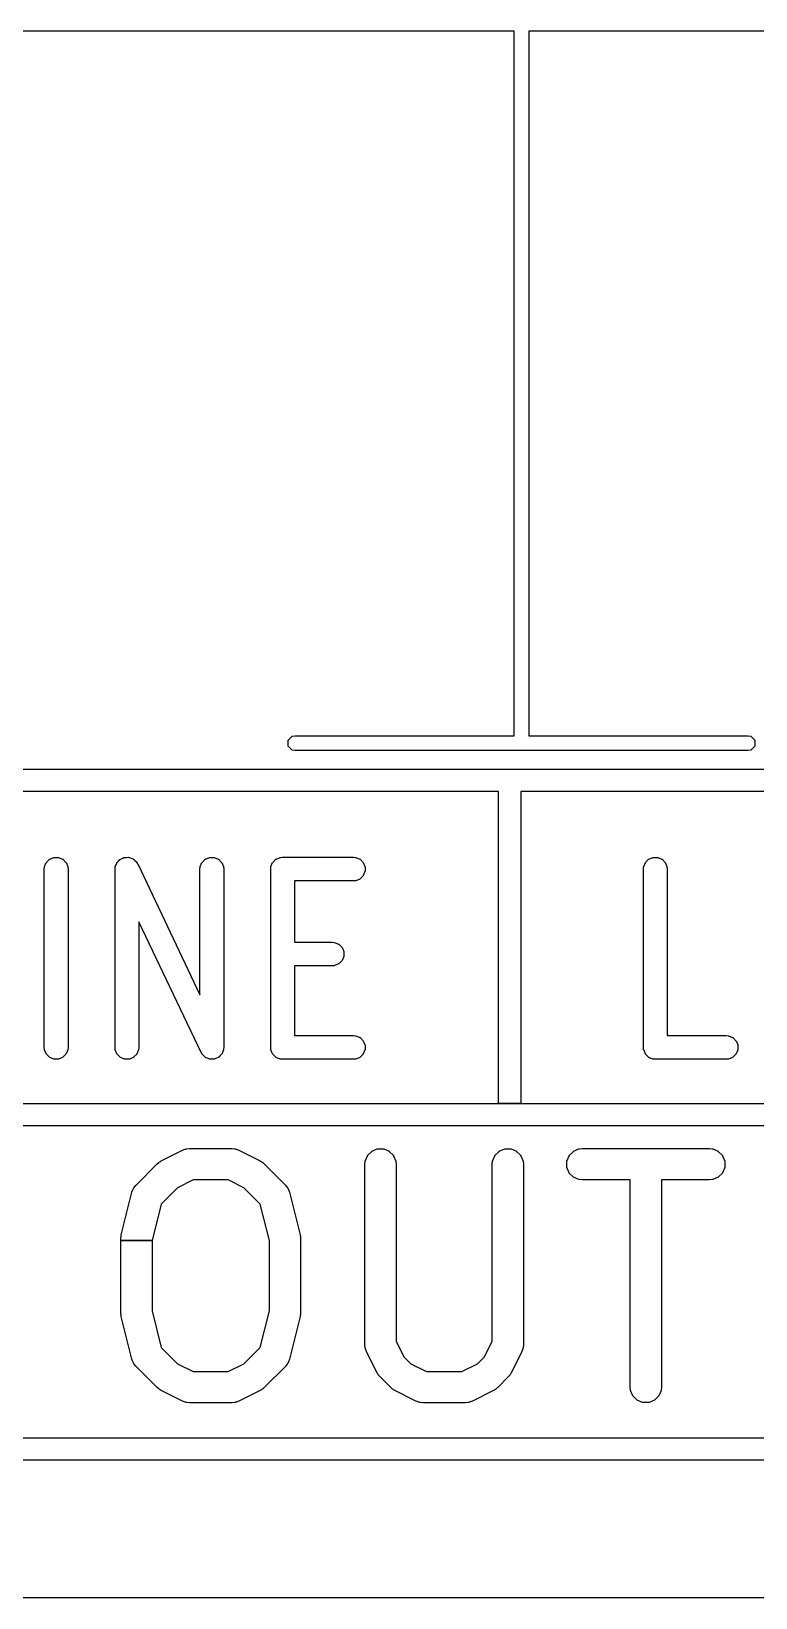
# Model space of a CAD drawing. Header units: millimetres. Extents: x 0 to 98, y 0 to 67.8.
# Drawn here: x 61.52 to 66.4, y 0 to 10.54 of the extents above; entities that cross this region are included whole.
import ezdxf

# ---------------------------------------------------------------- set-up
doc = ezdxf.new("R2010")
doc.units = ezdxf.units.MM
doc.layers.add('Edge.Cuts', color=254, linetype='CONTINUOUS', true_color=0xd0d2cd)

msp = doc.modelspace()

# ---------------------------------------------------------------- linework, layer by layer
at = {"layer": 'Edge.Cuts', "linetype": 'CONTINUOUS'}
for p, q in [((64.77, 10.54), (59.79, 10.54)), ((64.77, 5.8), (64.77, 10.54)), ((69.85, 10.54), (64.87, 10.54)), ((64.87, 10.54), (64.87, 5.8)), ((63.276866, 5.796194), (63.296, 5.8)), ((63.296, 5.8), (64.77, 5.8)), ((64.87, 5.8), (66.344, 5.8)), ((66.344, 5.8), (66.363134, 5.796194)), ((63.249806, 5.769134), (63.276866, 5.796194)), ((63.249806, 5.730866), (63.249806, 5.769134)), ((63.276866, 5.703806), (63.249806, 5.730866)), ((63.296, 5.7), (63.276866, 5.703806)), ((66.344, 5.7), (63.296, 5.7)), ((66.363134, 5.703806), (66.344, 5.7)), ((66.363134, 5.796194), (66.390194, 5.769134)), ((66.390194, 5.730866), (66.363134, 5.703806)), ((66.390194, 5.769134), (66.390194, 5.730866)), ((49.5, 5.575), (69.82, 5.575)), ((64.665, 5.425), (59.735, 5.425)), ((64.665, 3.325), (64.665, 5.425)), ((69.745, 5.425), (64.815, 5.425)), ((64.815, 5.425), (64.815, 3.325)), ((61.622676, 4.947862), (61.643368, 4.968554)), ((61.643368, 4.968554), (61.644991, 4.969637)), ((61.644991, 4.969637), (61.672027, 4.980836)), ((61.672027, 4.980836), (61.67394, 4.981217)), ((61.67394, 4.981217), (61.703204, 4.981217)), ((61.703204, 4.981217), (61.705117, 4.980836)), ((61.705117, 4.980836), (61.732153, 4.969637)), ((61.732153, 4.969637), (61.733776, 4.968554)), ((61.733776, 4.968554), (61.754468, 4.947862)), ((62.098866, 4.947861), (62.107779, 4.956776)), ((62.107779, 4.956776), (62.116213, 4.966129)), ((62.116213, 4.966129), (62.117775, 4.967295)), ((62.117775, 4.967295), (62.118777, 4.967773)), ((62.118777, 4.967773), (62.11956, 4.968555)), ((62.11956, 4.968555), (62.12118, 4.969637)), ((62.12118, 4.969637), (62.132811, 4.974457)), ((62.132811, 4.974457), (62.144198, 4.979877)), ((62.144198, 4.979877), (62.146088, 4.980355)), ((62.146088, 4.980355), (62.147192, 4.980413)), ((62.147192, 4.980413), (62.148218, 4.980837)), ((62.148218, 4.980837), (62.15013, 4.981217)), ((62.15013, 4.981217), (62.162738, 4.981217)), ((62.162738, 4.981217), (62.175313, 4.981868)), ((62.175313, 4.981868), (62.177244, 4.981587)), ((62.177244, 4.981587), (62.178287, 4.981217)), ((62.178287, 4.981217), (62.179394, 4.981217)), ((62.179394, 4.981217), (62.181307, 4.980837)), ((62.181307, 4.980837), (62.192956, 4.976013)), ((62.192956, 4.976013), (62.204822, 4.971801)), ((62.204822, 4.971801), (62.206498, 4.970803)), ((62.206498, 4.970803), (62.20732, 4.970062)), ((62.20732, 4.970062), (62.208345, 4.969637)), ((62.208345, 4.969637), (62.209966, 4.968554)), ((62.209966, 4.968554), (62.218878, 4.959642)), ((62.218878, 4.959642), (62.228233, 4.951208)), ((62.670294, 4.947862), (62.690986, 4.968554)), ((62.690986, 4.968554), (62.692609, 4.969637)), ((62.692609, 4.969637), (62.719645, 4.980836)), ((62.719645, 4.980836), (62.721558, 4.981217)), ((62.721558, 4.981217), (62.750822, 4.981217)), ((62.750822, 4.981217), (62.752735, 4.980836)), ((62.752735, 4.980836), (62.779771, 4.969637)), ((62.779771, 4.969637), (62.781394, 4.968554)), ((62.781394, 4.968554), (62.802086, 4.947862)), ((63.146485, 4.947862), (63.167177, 4.968554)), ((63.167177, 4.968554), (63.1688, 4.969637)), ((63.1688, 4.969637), (63.195836, 4.980836)), ((63.195836, 4.980836), (63.197259, 4.981193)), ((63.197259, 4.981193), (63.211891, 4.982634)), ((63.211891, 4.982634), (63.212381, 4.982658)), ((63.212381, 4.982658), (63.688571, 4.982658)), ((63.688571, 4.982658), (63.689061, 4.982634)), ((63.689061, 4.982634), (63.703693, 4.981193)), ((63.703693, 4.981193), (63.705116, 4.980836)), ((63.705116, 4.980836), (63.732152, 4.969637)), ((63.732152, 4.969637), (63.733775, 4.968554)), ((63.733775, 4.968554), (63.754467, 4.947862)), ((65.655056, 4.947862), (65.675748, 4.968554)), ((65.675748, 4.968554), (65.677371, 4.969637)), ((65.677371, 4.969637), (65.704407, 4.980836)), ((65.704407, 4.980836), (65.70632, 4.981217)), ((65.70632, 4.981217), (65.735584, 4.981217)), ((65.735584, 4.981217), (65.737497, 4.980836)), ((65.737497, 4.980836), (65.764533, 4.969637)), ((65.764533, 4.969637), (65.766156, 4.968554)), ((65.766156, 4.968554), (65.786848, 4.947862)), ((61.608572, 4.902658), (61.608596, 4.903148)), ((61.608572, 3.702658), (61.608572, 4.902658)), ((61.608596, 4.903148), (61.610037, 4.91778)), ((61.610037, 4.91778), (61.610394, 4.919203)), ((61.610394, 4.919203), (61.621593, 4.946239)), ((61.621593, 4.946239), (61.622676, 4.947862)), ((61.754468, 4.947862), (61.755551, 4.946239)), ((61.755551, 4.946239), (61.76675, 4.919203)), ((61.76675, 4.919203), (61.767107, 4.91778)), ((61.767107, 4.91778), (61.768548, 4.903148)), ((61.768548, 4.903148), (61.768572, 4.902658)), ((61.768572, 4.902658), (61.768572, 3.702658)), ((62.084762, 4.902658), (62.084786, 4.903148)), ((62.084762, 3.702658), (62.084762, 4.902658)), ((62.084786, 4.903148), (62.085629, 4.911714)), ((62.085552, 4.91321), (62.085832, 4.915136)), ((62.085629, 4.911714), (62.085552, 4.91321)), ((62.085832, 4.915136), (62.086017, 4.91566)), ((62.086017, 4.91566), (62.086227, 4.917782)), ((62.086227, 4.917782), (62.086583, 4.919203)), ((62.086583, 4.919203), (62.091405, 4.930848)), ((62.091405, 4.930848), (62.095619, 4.942719)), ((62.095619, 4.942719), (62.096616, 4.944393)), ((62.096616, 4.944393), (62.097358, 4.945218)), ((62.097358, 4.945218), (62.097783, 4.946241)), ((62.097783, 4.946241), (62.098866, 4.947861)), ((62.228233, 4.951208), (62.229167, 4.950075)), ((62.229167, 4.950075), (62.230262, 4.948258)), ((62.230262, 4.948258), (62.230658, 4.947862)), ((62.230658, 4.947862), (62.231741, 4.946239)), ((62.231741, 4.946239), (62.232312, 4.94486)), ((62.232312, 4.94486), (62.236759, 4.937485)), ((62.236759, 4.937485), (62.236991, 4.937053)), ((62.236991, 4.937053), (62.65619, 4.056735)), ((62.65619, 4.902658), (62.656214, 4.903148)), ((62.65619, 4.056735), (62.65619, 4.902658)), ((62.656214, 4.903148), (62.657655, 4.91778)), ((62.657655, 4.91778), (62.658012, 4.919203)), ((62.658012, 4.919203), (62.669211, 4.946239)), ((62.669211, 4.946239), (62.670294, 4.947862)), ((62.802086, 4.947862), (62.803169, 4.946239)), ((62.803169, 4.946239), (62.814368, 4.919203)), ((62.814368, 4.919203), (62.814725, 4.91778)), ((62.814725, 4.91778), (62.816166, 4.903148)), ((62.816166, 4.903148), (62.81619, 4.902658)), ((62.81619, 4.902658), (62.81619, 3.702658)), ((63.132381, 4.902658), (63.132405, 4.903148)), ((63.132381, 3.702658), (63.132381, 4.902658)), ((63.132405, 4.903148), (63.133846, 4.91778)), ((63.133846, 4.91778), (63.134203, 4.919203)), ((63.134203, 4.919203), (63.145402, 4.946239)), ((63.145402, 4.946239), (63.146485, 4.947862)), ((63.754467, 4.857454), (63.733775, 4.836762)), ((63.754467, 4.947862), (63.75555, 4.946239)), ((63.75555, 4.859077), (63.754467, 4.857454)), ((63.75555, 4.946239), (63.766749, 4.919203)), ((63.766749, 4.886113), (63.75555, 4.859077)), ((63.766749, 4.919203), (63.76713, 4.91729)), ((63.76713, 4.888026), (63.766749, 4.886113)), ((63.76713, 4.91729), (63.76713, 4.888026)), ((65.640952, 4.902658), (65.640976, 4.903148)), ((65.640952, 3.702658), (65.640952, 4.902658)), ((65.640976, 4.903148), (65.642417, 4.91778)), ((65.642417, 4.91778), (65.642774, 4.919203)), ((65.642774, 4.919203), (65.653973, 4.946239)), ((65.653973, 4.946239), (65.655056, 4.947862)), ((65.786848, 4.947862), (65.787931, 4.946239)), ((65.787931, 4.946239), (65.79913, 4.919203)), ((65.79913, 4.919203), (65.799487, 4.91778)), ((65.799487, 4.91778), (65.800928, 4.903148)), ((65.800928, 4.903148), (65.800952, 4.902658)), ((65.800952, 4.902658), (65.800952, 3.782658)), ((63.688571, 4.822658), (63.292381, 4.822658)), ((63.292381, 4.822658), (63.292381, 4.411229)), ((63.689061, 4.822682), (63.688571, 4.822658)), ((63.703693, 4.824123), (63.689061, 4.822682)), ((63.705116, 4.82448), (63.703693, 4.824123)), ((63.732152, 4.835679), (63.705116, 4.82448)), ((63.733775, 4.836762), (63.732152, 4.835679)), ((62.663962, 3.668263), (62.244762, 4.548583)), ((62.244762, 4.548583), (62.244762, 3.702658)), ((63.292381, 4.411229), (63.545714, 4.411229)), ((63.545714, 4.411229), (63.546204, 4.411205)), ((63.546204, 4.411205), (63.560836, 4.409764)), ((63.560836, 4.409764), (63.562259, 4.409407)), ((63.562259, 4.409407), (63.589295, 4.398208)), ((63.589295, 4.398208), (63.590918, 4.397125)), ((63.590918, 4.397125), (63.61161, 4.376433)), ((63.61161, 4.376433), (63.612693, 4.37481)), ((63.612693, 4.37481), (63.623892, 4.347774)), ((63.623892, 4.347774), (63.624273, 4.345861)), ((63.624273, 4.345861), (63.624273, 4.316597)), ((63.545714, 4.251229), (63.292381, 4.251229)), ((63.292381, 4.251229), (63.292381, 3.782658)), ((63.546204, 4.251253), (63.545714, 4.251229)), ((63.560836, 4.252694), (63.546204, 4.251253)), ((63.562259, 4.253051), (63.560836, 4.252694)), ((63.589295, 4.26425), (63.562259, 4.253051)), ((63.590918, 4.265333), (63.589295, 4.26425)), ((63.61161, 4.286025), (63.590918, 4.265333)), ((63.612693, 4.287648), (63.61161, 4.286025)), ((63.623892, 4.314684), (63.612693, 4.287648)), ((63.624273, 4.316597), (63.623892, 4.314684)), ((61.608596, 3.702168), (61.608572, 3.702658)), ((61.610037, 3.687536), (61.608596, 3.702168)), ((61.768548, 3.702168), (61.767107, 3.687536)), ((61.768572, 3.702658), (61.768548, 3.702168)), ((62.084786, 3.702168), (62.084762, 3.702658)), ((62.086227, 3.687536), (62.084786, 3.702168)), ((62.244738, 3.702168), (62.243297, 3.687536)), ((62.244762, 3.702658), (62.244738, 3.702168)), ((62.814933, 3.689651), (62.814725, 3.687536)), ((62.815119, 3.690174), (62.814933, 3.689651)), ((62.8154, 3.692109), (62.815119, 3.690174)), ((62.816166, 3.702167), (62.815321, 3.693606)), ((62.815321, 3.693606), (62.8154, 3.692109)), ((62.81619, 3.702658), (62.816166, 3.702167)), ((63.132405, 3.702168), (63.132381, 3.702658)), ((63.133846, 3.687536), (63.132405, 3.702168)), ((63.292381, 3.782658), (63.688571, 3.782658)), ((63.688571, 3.782658), (63.689061, 3.782634)), ((63.689061, 3.782634), (63.703693, 3.781193)), ((63.703693, 3.781193), (63.705116, 3.780836)), ((63.705116, 3.780836), (63.732152, 3.769637)), ((63.732152, 3.769637), (63.733775, 3.768554)), ((63.733775, 3.768554), (63.754467, 3.747862)), ((63.754467, 3.747862), (63.75555, 3.746239)), ((63.75555, 3.746239), (63.766749, 3.719203)), ((63.766749, 3.719203), (63.76713, 3.71729)), ((63.76713, 3.71729), (63.76713, 3.688026)), ((65.640976, 3.702168), (65.640952, 3.702658)), ((65.642417, 3.687536), (65.640976, 3.702168)), ((65.800952, 3.782658), (66.197142, 3.782658)), ((66.197142, 3.782658), (66.197632, 3.782634)), ((66.197632, 3.782634), (66.212264, 3.781193)), ((66.212264, 3.781193), (66.213687, 3.780836)), ((66.213687, 3.780836), (66.240723, 3.769637)), ((66.240723, 3.769637), (66.242346, 3.768554)), ((66.242346, 3.768554), (66.263038, 3.747862)), ((66.263038, 3.747862), (66.264121, 3.746239)), ((66.264121, 3.746239), (66.27532, 3.719203)), ((66.27532, 3.719203), (66.275701, 3.71729)), ((66.275701, 3.71729), (66.275701, 3.688026)), ((61.610394, 3.686113), (61.610037, 3.687536)), ((61.621593, 3.659077), (61.610394, 3.686113)), ((61.622676, 3.657454), (61.621593, 3.659077)), ((61.643368, 3.636762), (61.622676, 3.657454)), ((61.644991, 3.635679), (61.643368, 3.636762)), ((61.672027, 3.62448), (61.644991, 3.635679)), ((61.67394, 3.624099), (61.672027, 3.62448)), ((61.703204, 3.624099), (61.67394, 3.624099)), ((61.705117, 3.62448), (61.703204, 3.624099)), ((61.732153, 3.635679), (61.705117, 3.62448)), ((61.733776, 3.636762), (61.732153, 3.635679)), ((61.754468, 3.657454), (61.733776, 3.636762)), ((61.755551, 3.659077), (61.754468, 3.657454)), ((61.76675, 3.686113), (61.755551, 3.659077)), ((61.767107, 3.687536), (61.76675, 3.686113)), ((62.086584, 3.686113), (62.086227, 3.687536)), ((62.097783, 3.659077), (62.086584, 3.686113)), ((62.098866, 3.657454), (62.097783, 3.659077)), ((62.119558, 3.636762), (62.098866, 3.657454)), ((62.121181, 3.635679), (62.119558, 3.636762)), ((62.148217, 3.62448), (62.121181, 3.635679)), ((62.15013, 3.624099), (62.148217, 3.62448)), ((62.179394, 3.624099), (62.15013, 3.624099)), ((62.181307, 3.62448), (62.179394, 3.624099)), ((62.208343, 3.635679), (62.181307, 3.62448)), ((62.209966, 3.636762), (62.208343, 3.635679)), ((62.230658, 3.657454), (62.209966, 3.636762)), ((62.231741, 3.659077), (62.230658, 3.657454)), ((62.24294, 3.686113), (62.231741, 3.659077)), ((62.243297, 3.687536), (62.24294, 3.686113)), ((62.664194, 3.667832), (62.663962, 3.668263)), ((62.668634, 3.660467), (62.664194, 3.667832)), ((62.669211, 3.659075), (62.668634, 3.660467)), ((62.670294, 3.657454), (62.669211, 3.659075)), ((62.670686, 3.657062), (62.670294, 3.657454)), ((62.671785, 3.65524), (62.670686, 3.657062)), ((62.672719, 3.654108), (62.671785, 3.65524)), ((62.682072, 3.645676), (62.672719, 3.654108)), ((62.690986, 3.636762), (62.682072, 3.645676)), ((62.692609, 3.635679), (62.690986, 3.636762)), ((62.693629, 3.635257), (62.692609, 3.635679)), ((62.694454, 3.634513), (62.693629, 3.635257)), ((62.69613, 3.633515), (62.694454, 3.634513)), ((62.708011, 3.629299), (62.69613, 3.633515)), ((62.719645, 3.62448), (62.708011, 3.629299)), ((62.721558, 3.624099), (62.719645, 3.62448)), ((62.722665, 3.624099), (62.721558, 3.624099)), ((62.723708, 3.623729), (62.722665, 3.624099)), ((62.725638, 3.623448), (62.723708, 3.623729)), ((62.738221, 3.624099), (62.725638, 3.623448)), ((62.750822, 3.624099), (62.738221, 3.624099)), ((62.752737, 3.62448), (62.750822, 3.624099)), ((62.753758, 3.624904), (62.752737, 3.62448)), ((62.754861, 3.62496), (62.753758, 3.624904)), ((62.756755, 3.625439), (62.754861, 3.62496)), ((62.768146, 3.630865), (62.756755, 3.625439)), ((62.779771, 3.635679), (62.768146, 3.630865)), ((62.781395, 3.636764), (62.779771, 3.635679)), ((62.782175, 3.637545), (62.781395, 3.636764)), ((62.783174, 3.63802), (62.782175, 3.637545)), ((62.78474, 3.639187), (62.783174, 3.63802)), ((62.793181, 3.648552), (62.78474, 3.639187)), ((62.802085, 3.657454), (62.793181, 3.648552)), ((62.80317, 3.659078), (62.802085, 3.657454)), ((62.803592, 3.6601), (62.80317, 3.659078)), ((62.804334, 3.660921), (62.803592, 3.6601)), ((62.805333, 3.662598), (62.804334, 3.660921)), ((62.809546, 3.674474), (62.805333, 3.662598)), ((62.814368, 3.686112), (62.809546, 3.674474)), ((62.814725, 3.687536), (62.814368, 3.686112)), ((63.134203, 3.686113), (63.133846, 3.687536)), ((63.145402, 3.659077), (63.134203, 3.686113)), ((63.146485, 3.657454), (63.145402, 3.659077)), ((63.167177, 3.636762), (63.146485, 3.657454)), ((63.1688, 3.635679), (63.167177, 3.636762)), ((63.195836, 3.62448), (63.1688, 3.635679)), ((63.197259, 3.624123), (63.195836, 3.62448)), ((63.211891, 3.622682), (63.197259, 3.624123)), ((63.212381, 3.622658), (63.211891, 3.622682)), ((63.688571, 3.622658), (63.212381, 3.622658)), ((63.689061, 3.622682), (63.688571, 3.622658)), ((63.703693, 3.624123), (63.689061, 3.622682)), ((63.705116, 3.62448), (63.703693, 3.624123)), ((63.732152, 3.635679), (63.705116, 3.62448)), ((63.733775, 3.636762), (63.732152, 3.635679)), ((63.754467, 3.657454), (63.733775, 3.636762)), ((63.75555, 3.659077), (63.754467, 3.657454)), ((63.766749, 3.686113), (63.75555, 3.659077)), ((63.76713, 3.688026), (63.766749, 3.686113)), ((65.642774, 3.686113), (65.642417, 3.687536)), ((65.653973, 3.659077), (65.642774, 3.686113)), ((65.655056, 3.657454), (65.653973, 3.659077)), ((65.675748, 3.636762), (65.655056, 3.657454)), ((65.677371, 3.635679), (65.675748, 3.636762)), ((65.704407, 3.62448), (65.677371, 3.635679)), ((65.70583, 3.624123), (65.704407, 3.62448)), ((65.720462, 3.622682), (65.70583, 3.624123)), ((65.720952, 3.622658), (65.720462, 3.622682)), ((66.197142, 3.622658), (65.720952, 3.622658)), ((66.197632, 3.622682), (66.197142, 3.622658)), ((66.212264, 3.624123), (66.197632, 3.622682)), ((66.213687, 3.62448), (66.212264, 3.624123)), ((66.240723, 3.635679), (66.213687, 3.62448)), ((66.242346, 3.636762), (66.240723, 3.635679)), ((66.263038, 3.657454), (66.242346, 3.636762)), ((66.264121, 3.659077), (66.263038, 3.657454)), ((66.27532, 3.686113), (66.264121, 3.659077)), ((66.275701, 3.688026), (66.27532, 3.686113)), ((59.735, 3.325), (64.665, 3.325)), ((64.665, 3.325), (64.815, 3.325)), ((64.815, 3.325), (64.665, 3.325)), ((64.815, 3.325), (69.745, 3.325)), ((69.745, 3.175), (59.735, 3.175)), ((62.395899, 2.938958), (62.538756, 3.010387)), ((62.538756, 3.010387), (62.539205, 3.010585)), ((62.539205, 3.010585), (62.557514, 3.017591)), ((62.557514, 3.017591), (62.558946, 3.017908)), ((62.558946, 3.017908), (62.561717, 3.018106)), ((62.561717, 3.018106), (62.564292, 3.019171)), ((62.564292, 3.019171), (62.565715, 3.019527)), ((62.565715, 3.019527), (62.585224, 3.021448)), ((62.585224, 3.021448), (62.585714, 3.021472)), ((62.585714, 3.021472), (62.871428, 3.021472)), ((62.871428, 3.021472), (62.871918, 3.021448)), ((62.871918, 3.021448), (62.891427, 3.019527)), ((62.891427, 3.019527), (62.89285, 3.01917)), ((62.89285, 3.01917), (62.89542, 3.018106)), ((62.89542, 3.018106), (62.898196, 3.017908)), ((62.898196, 3.017908), (62.899628, 3.017591)), ((62.899628, 3.017591), (62.917937, 3.010585)), ((62.917937, 3.010585), (62.918386, 3.010387)), ((62.918386, 3.010387), (63.061242, 2.938958)), ((63.76873, 2.937894), (63.783662, 2.973942)), ((63.783662, 2.973942), (63.784745, 2.975565)), ((63.784745, 2.975565), (63.812335, 3.003155)), ((63.812335, 3.003155), (63.813958, 3.004238)), ((63.813958, 3.004238), (63.850006, 3.01917)), ((63.850006, 3.01917), (63.851919, 3.019551)), ((63.851919, 3.019551), (63.890937, 3.019551)), ((63.890937, 3.019551), (63.89285, 3.01917)), ((63.89285, 3.01917), (63.928898, 3.004238)), ((63.928898, 3.004238), (63.930521, 3.003155)), ((63.930521, 3.003155), (63.958111, 2.975565)), ((63.958111, 2.975565), (63.959194, 2.973942)), ((63.959194, 2.973942), (63.974126, 2.937894)), ((64.625873, 2.937894), (64.640805, 2.973942)), ((64.640805, 2.973942), (64.641888, 2.975565)), ((64.641888, 2.975565), (64.669478, 3.003155)), ((64.669478, 3.003155), (64.671101, 3.004238)), ((64.671101, 3.004238), (64.707149, 3.01917)), ((64.707149, 3.01917), (64.709062, 3.019551)), ((64.709062, 3.019551), (64.74808, 3.019551)), ((64.74808, 3.019551), (64.749993, 3.01917)), ((64.749993, 3.01917), (64.786041, 3.004238)), ((64.786041, 3.004238), (64.787664, 3.003155)), ((64.787664, 3.003155), (64.815254, 2.975565)), ((64.815254, 2.975565), (64.816337, 2.973942)), ((64.816337, 2.973942), (64.831269, 2.937894)), ((65.125874, 2.937894), (65.140806, 2.973942)), ((65.140806, 2.973942), (65.141889, 2.975565)), ((65.141889, 2.975565), (65.169479, 3.003155)), ((65.169479, 3.003155), (65.171102, 3.004238)), ((65.171102, 3.004238), (65.20715, 3.01917)), ((65.20715, 3.01917), (65.208573, 3.019527)), ((65.208573, 3.019527), (65.228082, 3.021448)), ((65.228082, 3.021448), (65.228572, 3.021472)), ((65.228572, 3.021472), (66.085715, 3.021472)), ((66.085715, 3.021472), (66.086205, 3.021448)), ((66.086205, 3.021448), (66.105714, 3.019527)), ((66.105714, 3.019527), (66.107137, 3.01917)), ((66.107137, 3.01917), (66.143185, 3.004238)), ((66.143185, 3.004238), (66.144808, 3.003155)), ((66.144808, 3.003155), (66.172398, 2.975565)), ((66.172398, 2.975565), (66.173481, 2.973942)), ((66.173481, 2.973942), (66.188413, 2.937894)), ((62.225753, 2.776433), (62.368611, 2.91929)), ((62.368611, 2.91929), (62.368975, 2.919619)), ((62.368975, 2.919619), (62.376313, 2.925643)), ((62.376313, 2.925643), (62.377769, 2.92732)), ((62.377769, 2.92732), (62.37888, 2.928274)), ((62.37888, 2.928274), (62.381629, 2.930006)), ((62.381629, 2.930006), (62.384129, 2.932056)), ((62.384129, 2.932056), (62.385385, 2.932809)), ((62.385385, 2.932809), (62.38743, 2.933658)), ((62.38743, 2.933658), (62.395472, 2.938718)), ((62.395472, 2.938718), (62.395899, 2.938958)), ((63.061242, 2.938958), (63.061669, 2.938718)), ((63.061669, 2.938718), (63.06971, 2.933657)), ((63.06971, 2.933657), (63.071756, 2.932809)), ((63.071756, 2.932809), (63.073014, 2.932055)), ((63.073014, 2.932055), (63.075515, 2.930003)), ((63.075515, 2.930003), (63.078261, 2.928274)), ((63.078261, 2.928274), (63.079374, 2.927319)), ((63.079374, 2.927319), (63.080827, 2.925643)), ((63.080827, 2.925643), (63.088168, 2.919619)), ((63.088168, 2.919619), (63.088532, 2.91929)), ((63.088532, 2.91929), (63.231388, 2.776433)), ((63.766428, 2.916472), (63.766452, 2.916962)), ((63.766428, 1.702186), (63.766428, 2.916472)), ((63.766452, 2.916962), (63.768373, 2.936471)), ((63.768373, 2.936471), (63.76873, 2.937894)), ((63.974126, 2.937894), (63.974483, 2.936471)), ((63.974483, 2.936471), (63.976404, 2.916962)), ((63.976404, 2.916962), (63.976428, 2.916472)), ((63.976428, 2.916472), (63.976428, 1.726975)), ((64.623571, 2.916472), (64.623595, 2.916962)), ((64.623571, 1.726974), (64.623571, 2.916472)), ((64.623595, 2.916962), (64.625516, 2.936471)), ((64.625516, 2.936471), (64.625873, 2.937894)), ((64.831269, 2.937894), (64.831626, 2.936471)), ((64.831626, 2.936471), (64.833547, 2.916962)), ((64.833547, 2.916962), (64.833571, 2.916472)), ((64.833571, 2.916472), (64.833571, 1.702186)), ((65.125493, 2.935981), (65.125874, 2.937894)), ((65.125493, 2.896963), (65.125493, 2.935981)), ((65.125874, 2.89505), (65.125493, 2.896963)), ((65.140806, 2.859002), (65.125874, 2.89505)), ((65.141889, 2.857379), (65.140806, 2.859002)), ((65.169479, 2.829789), (65.141889, 2.857379)), ((66.172398, 2.857379), (66.144808, 2.829789)), ((66.173481, 2.859002), (66.172398, 2.857379)), ((66.188413, 2.89505), (66.173481, 2.859002)), ((66.188413, 2.937894), (66.188794, 2.935981)), ((66.188794, 2.896963), (66.188413, 2.89505)), ((66.188794, 2.935981), (66.188794, 2.896963)), ((62.198276, 2.728121), (62.204871, 2.746582)), ((62.204871, 2.746582), (62.205562, 2.747876)), ((62.205562, 2.747876), (62.209622, 2.753358)), ((62.209622, 2.753358), (62.212233, 2.759658)), ((62.212233, 2.759658), (62.212987, 2.760916)), ((62.212987, 2.760916), (62.225424, 2.776069)), ((62.225424, 2.776069), (62.225753, 2.776433)), ((62.505054, 2.758749), (62.39481, 2.648505)), ((62.610501, 2.811472), (62.505054, 2.758749)), ((62.84664, 2.811472), (62.610501, 2.811472)), ((62.952085, 2.75875), (62.84664, 2.811472)), ((63.06233, 2.648505), (62.952085, 2.75875)), ((63.231388, 2.776433), (63.231717, 2.776069)), ((63.231717, 2.776069), (63.244154, 2.760916)), ((63.244154, 2.760916), (63.244908, 2.759657)), ((63.244908, 2.759657), (63.247516, 2.753359)), ((63.247516, 2.753359), (63.251578, 2.747877)), ((63.251578, 2.747877), (63.25227, 2.746582)), ((63.25227, 2.746582), (63.258865, 2.728122)), ((65.171102, 2.828706), (65.169479, 2.829789)), ((65.20715, 2.813774), (65.171102, 2.828706)), ((65.208573, 2.813417), (65.20715, 2.813774)), ((65.228082, 2.811496), (65.208573, 2.813417)), ((65.228572, 2.811472), (65.228082, 2.811496)), ((65.552143, 2.811472), (65.228572, 2.811472)), ((65.552143, 1.416472), (65.552143, 2.811472)), ((66.085715, 2.811472), (65.762143, 2.811472)), ((65.762143, 2.811472), (65.762143, 1.416472)), ((66.086205, 2.811496), (66.085715, 2.811472)), ((66.105714, 2.813417), (66.086205, 2.811496)), ((66.107137, 2.813774), (66.105714, 2.813417)), ((66.143185, 2.828706), (66.107137, 2.813774)), ((66.144808, 2.829789), (66.143185, 2.828706)), ((62.126706, 2.441938), (62.198134, 2.727652)), ((62.198134, 2.727652), (62.198276, 2.728121)), ((62.39481, 2.648505), (62.333571, 2.403548)), ((63.123571, 2.403546), (63.06233, 2.648505)), ((63.258865, 2.728122), (63.259007, 2.727653)), ((63.259007, 2.727653), (63.330436, 2.441939)), ((62.123743, 2.422064), (62.124803, 2.429235)), ((62.124803, 2.429235), (62.125516, 2.436471)), ((62.125516, 2.436471), (62.125872, 2.437893)), ((62.125872, 2.437893), (62.126201, 2.438689)), ((62.126201, 2.438689), (62.126611, 2.441457)), ((62.126611, 2.441457), (62.126706, 2.441938)), ((63.330436, 2.441939), (63.330531, 2.441457)), ((63.330531, 2.441457), (63.33094, 2.438687)), ((63.33094, 2.438687), (63.331269, 2.437894)), ((63.331269, 2.437894), (63.331626, 2.436471)), ((63.331626, 2.436471), (63.332337, 2.429241)), ((63.332337, 2.429241), (63.333399, 2.422066)), ((62.123571, 2.416472), (62.123595, 2.416962)), ((62.123571, 2.403548), (62.123571, 2.416472)), ((62.123571, 1.916472), (62.123571, 2.403548)), ((62.123571, 2.403548), (62.333571, 2.403548)), ((62.333571, 2.403548), (62.123571, 2.403548)), ((62.123595, 2.416962), (62.123869, 2.419749)), ((62.123743, 2.420597), (62.123743, 2.422064)), ((62.123869, 2.419749), (62.123743, 2.420597)), ((62.333571, 2.403548), (62.333571, 1.929398)), ((63.123571, 1.9294), (63.123571, 2.403546)), ((63.333398, 2.420595), (63.333271, 2.419751)), ((63.333271, 2.419751), (63.333547, 2.416963)), ((63.333399, 2.422066), (63.333398, 2.420595)), ((63.333547, 2.416963), (63.333571, 2.416472)), ((63.333571, 2.416472), (63.333571, 1.916472)), ((62.123595, 1.915982), (62.123571, 1.916472)), ((62.123869, 1.913197), (62.123595, 1.915982)), ((62.123743, 1.912347), (62.123869, 1.913197)), ((62.123743, 1.91088), (62.123743, 1.912347)), ((62.124803, 1.903711), (62.123743, 1.91088)), ((62.125516, 1.896473), (62.124803, 1.903711)), ((62.333571, 1.929398), (62.39481, 1.684441)), ((63.06233, 1.684441), (63.123571, 1.9294)), ((63.332337, 1.903705), (63.331626, 1.896473)), ((63.333399, 1.910878), (63.332337, 1.903705)), ((63.333547, 1.915981), (63.333271, 1.913194)), ((63.333271, 1.913194), (63.333398, 1.912349)), ((63.333398, 1.912349), (63.333399, 1.910878)), ((63.333571, 1.916472), (63.333547, 1.915981)), ((62.125873, 1.89505), (62.125516, 1.896473)), ((62.126201, 1.894258), (62.125873, 1.89505)), ((62.126611, 1.891487), (62.126201, 1.894258)), ((62.126706, 1.891006), (62.126611, 1.891487)), ((62.198134, 1.605292), (62.126706, 1.891006)), ((63.330436, 1.891005), (63.259007, 1.605291)), ((63.330531, 1.891487), (63.330436, 1.891005)), ((63.33094, 1.894255), (63.330531, 1.891487)), ((63.331269, 1.895048), (63.33094, 1.894255)), ((63.331626, 1.896473), (63.331269, 1.895048)), ((63.766452, 1.701696), (63.766428, 1.702186)), ((63.768373, 1.682187), (63.766452, 1.701696)), ((63.976428, 1.726975), (64.02915, 1.62153)), ((64.570849, 1.621531), (64.623571, 1.726974)), ((64.833547, 1.701696), (64.831626, 1.682187)), ((64.833571, 1.702186), (64.833547, 1.701696)), ((62.198276, 1.604823), (62.198134, 1.605292)), ((62.204871, 1.586362), (62.198276, 1.604823)), ((62.205562, 1.585068), (62.204871, 1.586362)), ((62.209622, 1.579587), (62.205562, 1.585068)), ((62.39481, 1.684441), (62.505056, 1.574195)), ((62.952084, 1.574195), (63.06233, 1.684441)), ((63.251578, 1.585067), (63.247516, 1.579587)), ((63.25227, 1.586362), (63.251578, 1.585067)), ((63.258865, 1.604822), (63.25227, 1.586362)), ((63.259007, 1.605291), (63.258865, 1.604822)), ((63.76873, 1.680764), (63.768373, 1.682187)), ((63.769794, 1.678194), (63.76873, 1.680764)), ((63.769992, 1.675418), (63.769794, 1.678194)), ((63.770309, 1.673986), (63.769992, 1.675418)), ((63.777315, 1.655677), (63.770309, 1.673986)), ((63.777513, 1.655228), (63.777315, 1.655677)), ((63.848942, 1.512372), (63.777513, 1.655228)), ((64.02915, 1.62153), (64.076486, 1.574194)), ((64.523512, 1.574194), (64.570849, 1.621531)), ((64.822486, 1.655229), (64.751058, 1.512372)), ((64.822684, 1.655678), (64.822486, 1.655229)), ((64.82969, 1.673987), (64.822684, 1.655678)), ((64.830007, 1.67542), (64.82969, 1.673987)), ((64.830203, 1.678193), (64.830007, 1.67542)), ((64.831269, 1.680763), (64.830203, 1.678193)), ((64.831626, 1.682187), (64.831269, 1.680763)), ((62.212233, 1.573287), (62.209622, 1.579587)), ((62.212987, 1.572029), (62.212233, 1.573287)), ((62.225423, 1.556875), (62.212987, 1.572029)), ((62.225752, 1.556511), (62.225423, 1.556875)), ((62.368611, 1.413653), (62.225752, 1.556511)), ((62.505056, 1.574195), (62.610501, 1.521472)), ((62.610501, 1.521472), (62.846641, 1.521472)), ((62.846641, 1.521472), (62.952084, 1.574195)), ((63.231389, 1.556512), (63.088532, 1.413654)), ((63.231718, 1.556876), (63.231389, 1.556512)), ((63.244154, 1.572029), (63.231718, 1.556876)), ((63.244908, 1.573288), (63.244154, 1.572029)), ((63.247516, 1.579587), (63.244908, 1.573288)), ((63.849182, 1.511945), (63.848942, 1.512372)), ((63.854243, 1.503904), (63.849182, 1.511945)), ((63.855091, 1.501858), (63.854243, 1.503904)), ((63.855845, 1.5006), (63.855091, 1.501858)), ((63.857897, 1.498099), (63.855845, 1.5006)), ((63.859626, 1.495353), (63.857897, 1.498099)), ((63.860581, 1.49424), (63.859626, 1.495353)), ((63.862257, 1.492787), (63.860581, 1.49424)), ((63.868281, 1.485446), (63.862257, 1.492787)), ((63.86861, 1.485082), (63.868281, 1.485446)), ((63.940039, 1.413653), (63.86861, 1.485082)), ((64.076486, 1.574194), (64.18193, 1.521472)), ((64.18193, 1.521472), (64.41807, 1.521472)), ((64.41807, 1.521472), (64.523512, 1.574194)), ((64.73139, 1.485082), (64.659961, 1.413653)), ((64.731719, 1.485446), (64.73139, 1.485082)), ((64.737744, 1.49279), (64.731719, 1.485446)), ((64.739418, 1.49424), (64.737744, 1.49279)), ((64.740375, 1.495355), (64.739418, 1.49424)), ((64.742101, 1.498098), (64.740375, 1.495355)), ((64.744155, 1.5006), (64.742101, 1.498098)), ((64.74491, 1.50186), (64.744155, 1.5006)), ((64.745757, 1.503909), (64.74491, 1.50186)), ((64.750817, 1.511944), (64.745757, 1.503909)), ((64.751058, 1.512372), (64.750817, 1.511944)), ((62.368975, 1.413324), (62.368611, 1.413653)), ((62.376316, 1.407299), (62.368975, 1.413324)), ((62.37777, 1.405623), (62.376316, 1.407299)), ((62.378883, 1.404668), (62.37777, 1.405623)), ((62.381625, 1.402942), (62.378883, 1.404668)), ((62.384128, 1.400888), (62.381625, 1.402942)), ((62.385387, 1.400133), (62.384128, 1.400888)), ((62.387437, 1.399285), (62.385387, 1.400133)), ((62.395472, 1.394226), (62.387437, 1.399285)), ((62.3959, 1.393985), (62.395472, 1.394226)), ((62.538757, 1.322557), (62.3959, 1.393985)), ((63.061242, 1.393985), (62.918385, 1.322557)), ((63.06167, 1.394226), (63.061242, 1.393985)), ((63.069705, 1.399285), (63.06167, 1.394226)), ((63.071755, 1.400133), (63.069705, 1.399285)), ((63.073016, 1.400889), (63.071755, 1.400133)), ((63.075518, 1.402945), (63.073016, 1.400889)), ((63.078259, 1.404668), (63.075518, 1.402945)), ((63.079375, 1.405625), (63.078259, 1.404668)), ((63.080828, 1.407302), (63.079375, 1.405625)), ((63.088168, 1.413325), (63.080828, 1.407302)), ((63.088532, 1.413654), (63.088168, 1.413325)), ((63.940403, 1.413324), (63.940039, 1.413653)), ((63.947742, 1.407301), (63.940403, 1.413324)), ((63.949197, 1.405624), (63.947742, 1.407301)), ((63.950311, 1.404669), (63.949197, 1.405624)), ((63.953051, 1.402944), (63.950311, 1.404669)), ((63.955557, 1.400888), (63.953051, 1.402944)), ((63.956816, 1.400133), (63.955557, 1.400888)), ((63.958866, 1.399285), (63.956816, 1.400133)), ((63.966901, 1.394226), (63.958866, 1.399285)), ((63.967329, 1.393985), (63.966901, 1.394226)), ((64.110186, 1.322557), (63.967329, 1.393985)), ((64.632671, 1.393985), (64.489814, 1.322557)), ((64.633099, 1.394226), (64.632671, 1.393985)), ((64.641136, 1.399286), (64.633099, 1.394226)), ((64.643183, 1.400133), (64.641136, 1.399286)), ((64.644444, 1.400889), (64.643183, 1.400133)), ((64.646941, 1.40294), (64.644444, 1.400889)), ((64.649689, 1.404668), (64.646941, 1.40294)), ((64.650804, 1.405625), (64.649689, 1.404668)), ((64.652257, 1.407302), (64.650804, 1.405625)), ((64.659597, 1.413324), (64.652257, 1.407302)), ((64.659961, 1.413653), (64.659597, 1.413324)), ((65.552167, 1.415982), (65.552143, 1.416472)), ((65.554088, 1.396473), (65.552167, 1.415982)), ((65.554445, 1.39505), (65.554088, 1.396473)), ((65.569377, 1.359002), (65.554445, 1.39505)), ((65.759841, 1.39505), (65.744909, 1.359002)), ((65.760198, 1.396473), (65.759841, 1.39505)), ((65.762119, 1.415982), (65.760198, 1.396473)), ((65.762143, 1.416472), (65.762119, 1.415982)), ((62.539206, 1.322359), (62.538757, 1.322557)), ((62.557515, 1.315353), (62.539206, 1.322359)), ((62.558948, 1.315036), (62.557515, 1.315353)), ((62.561719, 1.31484), (62.558948, 1.315036)), ((62.564291, 1.313774), (62.561719, 1.31484)), ((62.565715, 1.313417), (62.564291, 1.313774)), ((62.585224, 1.311496), (62.565715, 1.313417)), ((62.585714, 1.311472), (62.585224, 1.311496)), ((62.871428, 1.311472), (62.585714, 1.311472)), ((62.871918, 1.311496), (62.871428, 1.311472)), ((62.891427, 1.313417), (62.871918, 1.311496)), ((62.892851, 1.313774), (62.891427, 1.313417)), ((62.895421, 1.31484), (62.892851, 1.313774)), ((62.898194, 1.315036), (62.895421, 1.31484)), ((62.899628, 1.315353), (62.898194, 1.315036)), ((62.917936, 1.322359), (62.899628, 1.315353)), ((62.918385, 1.322557), (62.917936, 1.322359)), ((64.110635, 1.322359), (64.110186, 1.322557)), ((64.128944, 1.315353), (64.110635, 1.322359)), ((64.130377, 1.315036), (64.128944, 1.315353)), ((64.133148, 1.31484), (64.130377, 1.315036)), ((64.13572, 1.313774), (64.133148, 1.31484)), ((64.137144, 1.313417), (64.13572, 1.313774)), ((64.156653, 1.311496), (64.137144, 1.313417)), ((64.157143, 1.311472), (64.156653, 1.311496)), ((64.442857, 1.311472), (64.157143, 1.311472)), ((64.443347, 1.311496), (64.442857, 1.311472)), ((64.462856, 1.313417), (64.443347, 1.311496)), ((64.46428, 1.313774), (64.462856, 1.313417)), ((64.46685, 1.31484), (64.46428, 1.313774)), ((64.469623, 1.315036), (64.46685, 1.31484)), ((64.471057, 1.315353), (64.469623, 1.315036)), ((64.489365, 1.322359), (64.471057, 1.315353)), ((64.489814, 1.322557), (64.489365, 1.322359)), ((65.57046, 1.357379), (65.569377, 1.359002)), ((65.59805, 1.329789), (65.57046, 1.357379)), ((65.599673, 1.328706), (65.59805, 1.329789)), ((65.635721, 1.313774), (65.599673, 1.328706)), ((65.637634, 1.313393), (65.635721, 1.313774)), ((65.676652, 1.313393), (65.637634, 1.313393)), ((65.678565, 1.313774), (65.676652, 1.313393)), ((65.714613, 1.328706), (65.678565, 1.313774)), ((65.716236, 1.329789), (65.714613, 1.328706)), ((65.743826, 1.357379), (65.716236, 1.329789)), ((65.744909, 1.359002), (65.743826, 1.357379)), ((59.735, 1.075), (69.745, 1.075)), ((69.82, 0.925), (49.5, 0.925)), ((98, 0), (0, 0))]:
    msp.add_line(p, q, dxfattribs=at)

doc.saveas('drawing.dxf')
